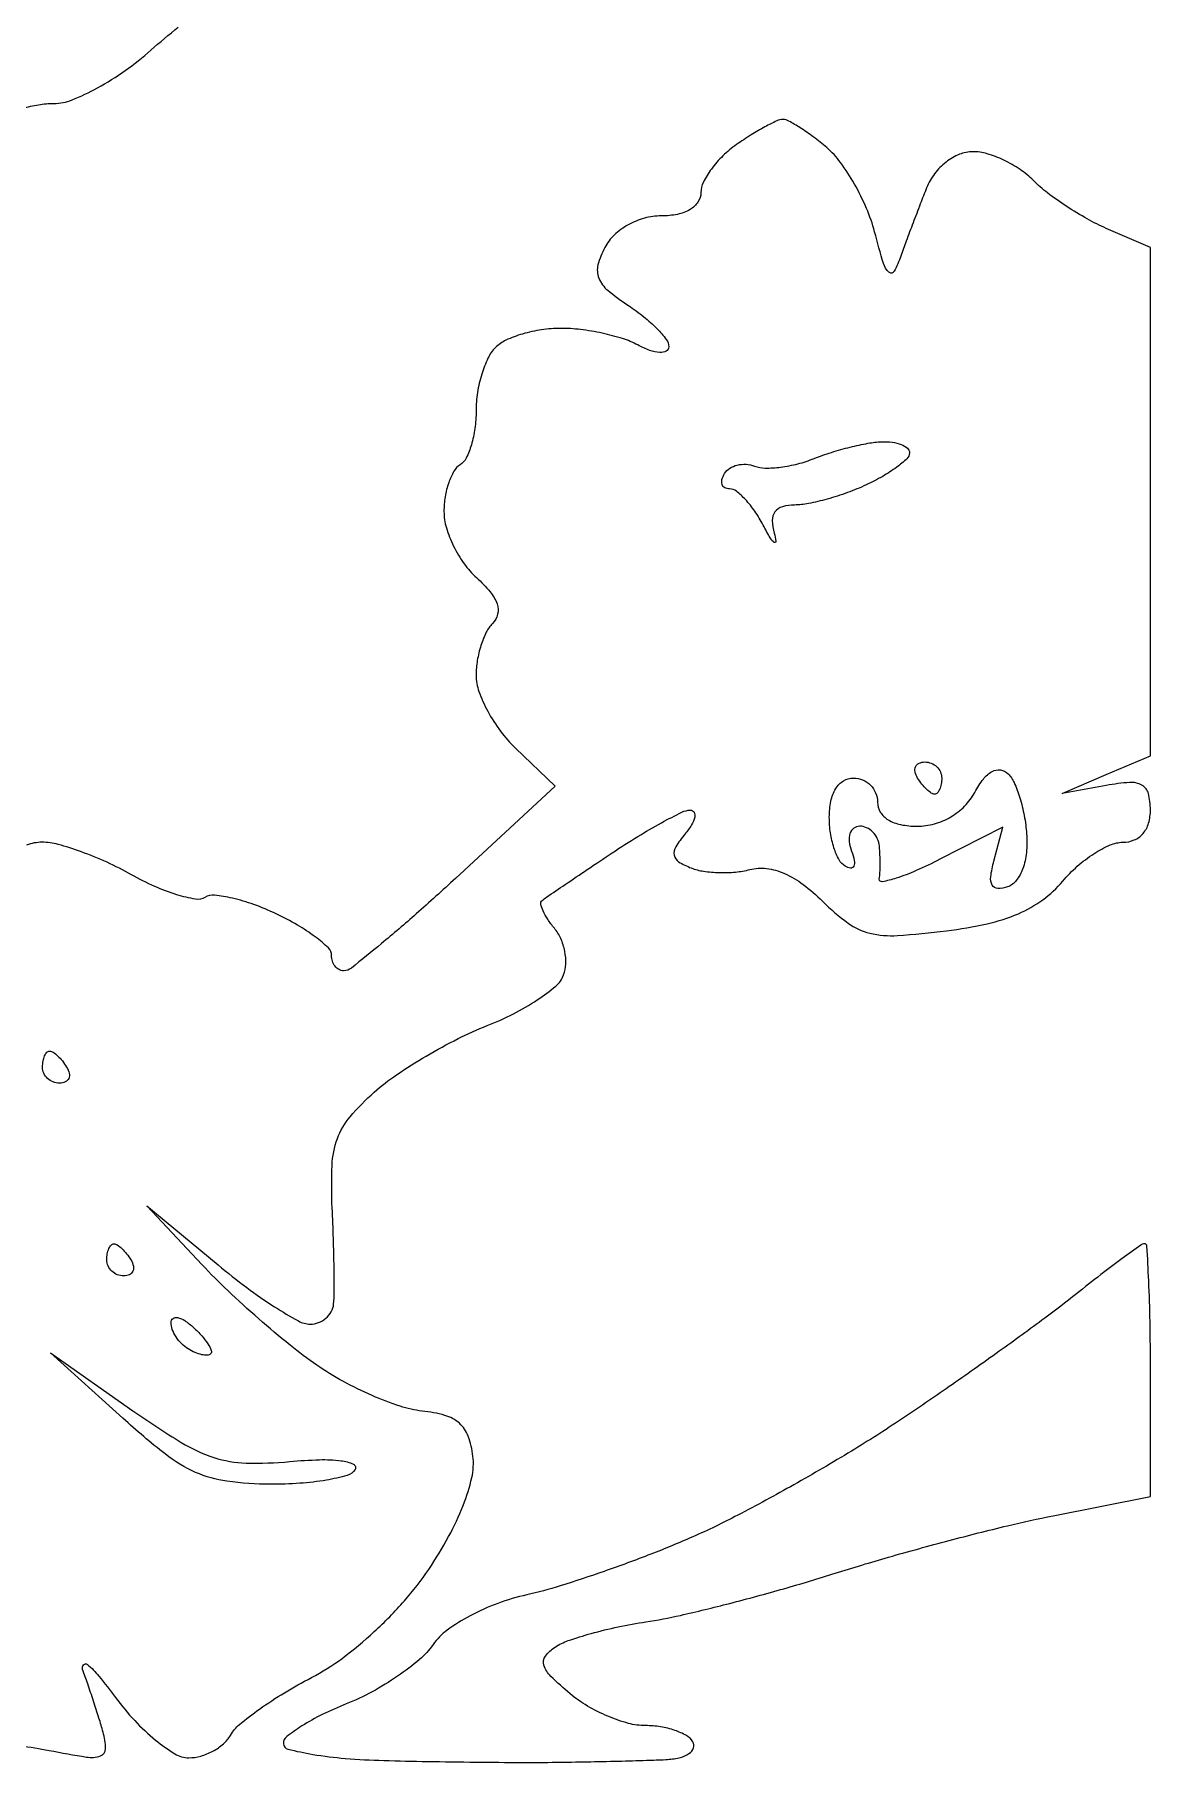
# Model space of a CAD drawing. Extents: x 0 to 102, y 0 to 135.
# Drawn here: x 95.64 to 101.52, y 14.78 to 23.88 of the extents above; entities that cross this region are included whole.
import ezdxf

# ---------------------------------------------------------------- set-up
doc = ezdxf.new("R2010")
doc.units = 0
doc.header["$MEASUREMENT"] = 0

msp = doc.modelspace()

# ---------------------------------------------------------------- linework, layer by layer
for points in [[(95.578793, 23.493267, -0.035342), (95.660796, 23.512388, -0.039627), (95.741576, 23.5188, 0.096357), (95.837643, 23.537487, 0.029377), (95.97209, 23.601272, 0.028205), (96.117579, 23.692104, 0.027397), (96.253406, 23.799556, -0.012667), (96.397766, 23.920836, -0.008325)], [(95.565168, 14.867701, -0.018603), (95.717077, 14.843622, 0.00922), (95.91417, 14.808579, 0.121473), (95.987386, 14.814762, 0.325335), (96.014376, 14.852911, 0.066261), (96.001625, 14.939818, 0.006075), (95.979545, 15.013769, 0.003375), (95.950919, 15.103426, 0.003365), (95.920712, 15.193812, 0.005431), (95.893644, 15.2703, -0.276049), (95.898372, 15.295195, -0.4087), (95.918941, 15.296605, -0.045095), (95.979704, 15.234335, -0.011336), (96.066758, 15.12225, 0.028355), (96.167876, 15.000819, 0.033131), (96.277271, 14.898192, 0.035171), (96.379481, 14.825696, 0.137513), (96.453308, 14.805, 0.069261), (96.516271, 14.813764, 0.054466), (96.580167, 14.839687, 0.055683), (96.63537, 14.877901, 0.083637), (96.672446, 14.923085, -0.089739), (96.720488, 14.980207, -0.01824), (96.825741, 15.061229, -0.018685), (96.956824, 15.147525, -0.016556), (97.099297, 15.227543, 0.040353), (97.260765, 15.328614, 0.026229), (97.430285, 15.469208, 0.025747), (97.58876, 15.631182, 0.032341), (97.717205, 15.797253, 0.023376), (97.822185, 15.969663, 0.031899), (97.89906, 16.134489, 0.036433), (97.944181, 16.280454, 0.087028), (97.950208, 16.39332, 0.056926), (97.925114, 16.498597, 0.124891), (97.878933, 16.566651, 0.113535), (97.802634, 16.608331, 0.042452), (97.682071, 16.631396, -0.054099), (97.567213, 16.65615, -0.022642), (97.419194, 16.712819, -0.022083), (97.264853, 16.788341, -0.026702), (97.127602, 16.872986, -0.018287), (96.987108, 16.978155, -0.009867), (96.821587, 17.117257, -0.009815), (96.658331, 17.265801, -0.015219), (96.524031, 17.400886), (96.2325, 17.712542), (96.607278, 17.400871, 0.013526), (96.758961, 17.281518, 0.017454), (96.904768, 17.180753, 0.015331), (97.030204, 17.105708, 0.127813), (97.093728, 17.0892, 0.091425), (97.137198, 17.097216, 0.086993), (97.175803, 17.120264, 0.088791), (97.20366, 17.154578, 0.100815), (97.216317, 17.19495, 0.02575), (97.219565, 17.258103, 0.003732), (97.21859, 17.386953, 0.00422), (97.215011, 17.539415, 0.003601), (97.208723, 17.700076, -0.021707), (97.208068, 17.925158, -0.077046), (97.23585, 18.066353, -0.089549), (97.302558, 18.181072, -0.035794), (97.430456, 18.311168, -0.031168), (97.547825, 18.402268, -0.016294), (97.704149, 18.5014, -0.016144), (97.871687, 18.592986, -0.02375), (98.024812, 18.66146, 0.024461), (98.163977, 18.723928, 0.0284), (98.289356, 18.796988, 0.029268), (98.386625, 18.869852, 0.126404), (98.428122, 18.92824, 0.084576), (98.439696, 18.986031, 0.056276), (98.434046, 19.053513, 0.05497), (98.413079, 19.11993, 0.069387), (98.379204, 19.174667, -0.026426), (98.344015, 19.221942, -0.041839), (98.319664, 19.266155, -0.051134), (98.307941, 19.301817, -0.282062), (98.314294, 19.320102, -0.02156), (98.338625, 19.338347, -0.000743), (98.436707, 19.405281, -0.001391), (98.552904, 19.483852, -0.000971), (98.684389, 19.571858, -0.009546), (98.818914, 19.657858, -0.012733), (98.944441, 19.730441, -0.009994), (99.050995, 19.785751, -0.115208), (99.096597, 19.7964, -0.274468), (99.115585, 19.785128, -0.183768), (99.119099, 19.759417, -0.082524), (99.102327, 19.718882, -0.033944), (99.067431, 19.670501, 0.034538), (99.018654, 19.602705, 0.186703), (99.01044, 19.558931, 0.212659), (99.034114, 19.524531, 0.04567), (99.100636, 19.491765, 0.055141), (99.165721, 19.474713, 0.029989), (99.248161, 19.467597, 0.029498), (99.333878, 19.470412, 0.041014), (99.409494, 19.483688, -0.096553), (99.49699, 19.489231, -0.070652), (99.591012, 19.463178, -0.05816), (99.690082, 19.405455, -0.035425), (99.792528, 19.316581, 0.03814), (99.926816, 19.201354, 0.099998), (100.041535, 19.148244, 0.07514), (100.186892, 19.13597, 0.015275), (100.444948, 19.160898, 0.023056), (100.659836, 19.198439, 0.045994), (100.824025, 19.251211, 0.056372), (100.952584, 19.324058, 0.060978), (101.057878, 19.422142, -0.037379), (101.134536, 19.500607, -0.037144), (101.222176, 19.566964, -0.039676), (101.307457, 19.612946, -0.104172), (101.375128, 19.6272, 0.100345), (101.434601, 19.639257, 0.11737), (101.480912, 19.673287, 0.106053), (101.510057, 19.727654, 0.07031), (101.52, 19.798012, 0.062379), (101.509253, 19.88382, 0.206916), (101.475251, 19.927879, 0.145203), (101.410242, 19.942216, 0.02689), (101.28735, 19.926762), (101.0547, 19.884701), (101.28735, 19.983782), (101.52, 20.082863), (101.52, 21.421945), (101.52, 22.761027), (101.28735, 22.861111, -0.025967), (101.187218, 22.910495, -0.01766), (101.078583, 22.976417, -0.017829), (100.97799, 23.047685, -0.03381), (100.903354, 23.113098, 0.048063), (100.833081, 23.171236, 0.037717), (100.747199, 23.220379, 0.038865), (100.659492, 23.254059, 0.072364), (100.584291, 23.265, 0.097222), (100.513326, 23.25107, 0.069006), (100.442969, 23.210274, 0.065078), (100.382539, 23.14889, 0.067141), (100.340669, 23.07465, 0.002746), (100.30724, 22.989462, 0.001776), (100.269441, 22.890513, 0.001785), (100.233192, 22.793554, 0.003377), (100.20478, 22.7151, -0.037643), (100.169312, 22.634806, -0.490125), (100.141519, 22.630088, -0.136051), (100.11316, 22.675616, -0.007202), (100.06671, 22.842, 0.036555), (100.024035, 22.96622, 0.028188), (99.960367, 23.09461, 0.028881), (99.886775, 23.208305, 0.058669), (99.814341, 23.28615, 0.014725), (99.743476, 23.342841, 0.018682), (99.674683, 23.39071, 0.016931), (99.615213, 23.426093, 0.12638), (99.583652, 23.4342, 0.109492), (99.551424, 23.427057, 0.014494), (99.488585, 23.395514, 0.016234), (99.415349, 23.352931, 0.012971), (99.339224, 23.302503, 0.039673), (99.267282, 23.243088, 0.040914), (99.206432, 23.173624, 0.04435), (99.164351, 23.104829, 0.115592), (99.1512, 23.048703, -0.150785), (99.13598, 22.999383, -0.111061), (99.093931, 22.960135, -0.08368), (99.027537, 22.934934, -0.048987), (98.942677, 22.9266, 0.066864), (98.853748, 22.914654, 0.060737), (98.767962, 22.879554, 0.062436), (98.695349, 22.826118, 0.080239), (98.645146, 22.760288, 0.059118), (98.60903, 22.668078, 0.161426), (98.613515, 22.599067, 0.123582), (98.660436, 22.534836, 0.028492), (98.769069, 22.454458, -0.023707), (98.850594, 22.395335, -0.030222), (98.919452, 22.333056, -0.031076), (98.968927, 22.275839, -0.164159), (98.982, 22.237094, -0.274802), (98.968478, 22.214349, -0.140274), (98.934898, 22.206863, -0.074323), (98.882427, 22.217924, -0.033828), (98.818362, 22.246823, 0.046776), (98.738381, 22.280442, 0.023009), (98.631575, 22.308674, 0.022604), (98.517086, 22.327998, 0.030512), (98.412282, 22.3344, 0.037299), (98.312015, 22.32691, 0.034482), (98.211236, 22.304578, 0.036308), (98.124277, 22.271888, 0.088537), (98.06832, 22.23288, 0.085833), (98.029329, 22.177583, 0.036849), (97.996621, 22.093065, 0.035069), (97.97429, 21.9957, 0.038858), (97.9668, 21.899473, -0.033629), (97.960565, 21.806875, -0.038741), (97.941949, 21.720344, -0.042361), (97.914783, 21.651131, -0.140547), (97.8822, 21.6153, 0.125069), (97.849697, 21.581671, 0.047009), (97.822451, 21.521563, 0.042863), (97.803853, 21.447481, 0.040093), (97.7976, 21.369619, 0.072429), (97.810028, 21.284272, 0.041926), (97.84789, 21.187522, 0.040918), (97.903276, 21.094831, 0.053761), (97.968799, 21.021291, -0.033879), (98.04068, 20.946789, -0.090964), (98.077036, 20.883047, -0.141487), (98.080109, 20.828036, -0.140945), (98.053399, 20.779759, 0.082049), (98.020157, 20.73336, 0.037523), (97.992238, 20.664049, 0.035853), (97.973187, 20.584911, 0.041164), (97.9668, 20.50746, 0.085744), (97.981552, 20.42207, 0.038544), (98.028021, 20.317785, 0.036685), (98.095461, 20.212473, 0.041275), (98.175213, 20.12253), (98.383627, 19.9233), (97.857963, 19.436905, -0.00561), (97.651921, 19.250501, -0.008485), (97.468075, 19.093372, -0.004092), (97.309748, 18.964801, -0.169857), (97.26885, 18.950455, -0.12629), (97.244652, 18.956643, -0.100869), (97.224038, 18.974101, -0.089979), (97.210182, 19.000232, -0.077176), (97.2054, 19.031031, 0.205426), (97.188503, 19.070422, 0.029096), (97.11967, 19.128658, 0.029207), (97.025331, 19.191226, 0.021042), (96.913553, 19.250152, 0.023627), (96.7957, 19.2994, 0.030229), (96.682939, 19.332821, 0.031065), (96.58853, 19.348598, 0.165757), (96.53831, 19.337101, -0.183989), (96.487637, 19.327373, -0.031098), (96.390074, 19.350879, -0.030423), (96.273345, 19.394739, -0.022881), (96.150784, 19.45638, 0.020802), (96.022117, 19.521764, 0.020121), (95.887045, 19.577022, 0.020513), (95.764412, 19.615908, 0.06661), (95.680027, 19.6272, 0.090448), (95.598521, 19.612334, 0.161104)]]:
    msp.add_lwpolyline(points, format="xyb")
for points in [[(100.10295, 21.736838, -0.040967), (100.159593, 21.734248, -0.062041), (100.207316, 21.721986, -0.083427), (100.239515, 21.702603, -0.221742), (100.25034, 21.67875, -0.203987), (100.236834, 21.647916, -0.029465), (100.182985, 21.602874, -0.02945), (100.109232, 21.554683, -0.021283), (100.021974, 21.50955, -0.021802), (99.923815, 21.469066, -0.018595), (99.817188, 21.434864, -0.019), (99.717779, 21.411041, -0.049344), (99.644589, 21.4038, 0.069657), (99.58046, 21.394822, 0.167787), (99.54171, 21.367702, 0.163032), (99.527293, 21.32182, 0.064912), (99.537172, 21.25575, -0.035047), (99.546336, 21.212327, -0.662271), (99.537602, 21.207105, -0.104228), (99.516553, 21.23053, -0.009995), (99.479289, 21.29805, 0.029301), (99.435322, 21.370918, 0.036779), (99.386041, 21.432485, 0.040056), (99.338616, 21.475979, 0.16706), (99.302479, 21.4884, -0.126922), (99.277346, 21.494884, -0.189071), (99.263023, 21.512166, -0.147398), (99.262351, 21.538349, -0.071758), (99.275816, 21.569305, -0.112397), (99.303126, 21.597053, -0.081905), (99.343021, 21.614207, -0.076255), (99.38914, 21.618388, -0.076298), (99.434382, 21.608551, 0.091398), (99.490251, 21.598146, 0.032586), (99.571561, 21.603302, 0.031035), (99.662093, 21.620761, 0.031892), (99.748923, 21.649183, -0.019202), (99.838629, 21.681086, -0.015146), (99.937884, 21.708877, -0.015404), (100.031749, 21.729071, -0.03624)], [(100.330607, 20.0502, -0.093332), (100.364807, 20.04376, -0.09642), (100.393882, 20.025349, -0.099167), (100.413342, 19.99788, -0.105053), (100.4202, 19.9656, -0.042167), (100.417464, 19.933211, -0.061769), (100.409241, 19.905851, -0.081139), (100.397159, 19.887299, -0.210953), (100.382893, 19.881, -0.151918), (100.365065, 19.886545, -0.038439), (100.341186, 19.905851, -0.035638), (100.316057, 19.933217, -0.029505), (100.2933, 19.9656, -0.082592), (100.280059, 19.997926, -0.161196), (100.282691, 20.025349, -0.182303), (100.300579, 20.043577, -0.108972)], [(100.769805, 19.988235, -0.092363), (100.801879, 19.941472, -0.029383), (100.83162, 19.862036, -0.028197), (100.855008, 19.767736, -0.027965), (100.867717, 19.671142, -0.043055), (100.866622, 19.572944, -0.062542), (100.847553, 19.488513, -0.077477), (100.813259, 19.425992, -0.145049), (100.766921, 19.392463, -0.086379), (100.71509, 19.383782, -0.276087), (100.686306, 19.401238, -0.157357), (100.678402, 19.446007, -0.029602), (100.69485, 19.528595), (100.741359, 19.706443), (100.410889, 19.53785, -0.013585), (100.284803, 19.477785, -0.026402), (100.18064, 19.438028, -0.032655), (100.106767, 19.419437, -0.518724), (100.091128, 19.434778, 0.028307), (100.094562, 19.467238, 0.011195), (100.095748, 19.512117, 0.011038), (100.09487, 19.560761, 0.013585), (100.091818, 19.60605, 0.084853), (100.080911, 19.64644, 0.085812), (100.057233, 19.680736, 0.090459), (100.024658, 19.703742, 0.109049), (99.988149, 19.7118, 0.164546), (99.956673, 19.701153, 0.151163), (99.936807, 19.673232, 0.10915), (99.932506, 19.63075, 0.062551), (99.94488, 19.580506, -0.036408), (99.95971, 19.531457, -0.155351), (99.957073, 19.501355, -0.32948), (99.940174, 19.491257, -0.1144), (99.911631, 19.500899, -0.131628), (99.879469, 19.535046, -0.045149), (99.852567, 19.598064, -0.041135), (99.834174, 19.676256, -0.037216), (99.828, 19.759093, -0.049343), (99.836459, 19.844604, -0.088683), (99.862147, 19.910032, -0.117066), (99.902808, 19.9508, -0.1393), (99.9549, 19.9656, -0.099038), (100.00333, 19.955912, -0.097945), (100.044523, 19.928323, -0.097945), (100.072112, 19.88713, -0.099038), (100.0818, 19.8387, 0.139812), (100.096698, 19.786461, 0.117653), (100.137704, 19.745821, 0.088499), (100.203699, 19.720212, 0.048442), (100.290323, 19.7118, 0.067773), (100.381704, 19.724243, 0.065045), (100.467816, 19.76071, 0.065689), (100.540933, 19.817654, 0.071755), (100.594261, 19.890083, -0.040865), (100.639614, 19.960362, -0.1019), (100.685641, 20.000158, -0.164423), (100.729609, 20.008336, -0.162244)], [(95.719907, 18.5274, -0.151918), (95.737735, 18.521855, -0.038439), (95.761614, 18.502549, -0.035638), (95.786743, 18.475183, -0.029505), (95.8095, 18.4428, -0.082592), (95.822741, 18.410474, -0.161196), (95.820109, 18.383051, -0.182303), (95.802221, 18.364823, -0.108972), (95.772193, 18.3582, -0.093332), (95.737993, 18.36464, -0.09642), (95.708918, 18.383051, -0.099167), (95.689458, 18.41052, -0.105053), (95.6826, 18.4428, -0.042167), (95.685336, 18.475189, -0.061769), (95.693559, 18.502549, -0.081139), (95.705641, 18.521101, -0.210953)], [(96.058307, 17.5122, -0.151918), (96.076135, 17.506655, -0.038439), (96.100014, 17.487349, -0.035638), (96.125143, 17.459983, -0.029505), (96.1479, 17.4276, -0.082592), (96.161141, 17.395274, -0.161196), (96.158509, 17.367851, -0.182303), (96.140621, 17.349623, -0.108972), (96.110593, 17.343, -0.093332), (96.076393, 17.34944, -0.09642), (96.047318, 17.367851, -0.099167), (96.027858, 17.39532, -0.105053), (96.021, 17.4276, -0.042167), (96.023736, 17.459989, -0.061769), (96.031959, 17.487349, -0.081139), (96.044041, 17.505901, -0.210953)], [(101.489333, 17.5122, 0.156745), (101.468732, 17.505579, 0.002651), (101.371065, 17.434783, 0.006509), (101.258047, 17.349659, 0.004249), (101.129783, 17.248654, -0.009814), (100.963002, 17.120299, -0.003642), (100.723551, 16.94607, -0.003608), (100.459535, 16.759764, -0.004347), (100.2087, 16.58867, -0.011251), (99.944913, 16.420552, -0.007934), (99.641351, 16.24308, -0.008012), (99.34549, 16.082542, -0.016659), (99.1089, 15.968894, -0.011083), (98.887643, 15.877341, -0.008527), (98.642389, 15.786949, -0.008635), (98.41011, 15.710286, -0.02026), (98.233578, 15.663134, 0.033429), (98.080534, 15.617909, 0.033585), (97.935131, 15.552748, 0.035913), (97.81462, 15.477152, 0.082119), (97.739796, 15.400738, -0.064046), (97.668383, 15.32236, -0.026103), (97.553515, 15.234718, -0.025307), (97.418662, 15.152233, -0.029444), (97.282668, 15.088296, 0.018361), (97.155838, 15.032062, 0.026667), (97.048851, 14.972588, 0.025072), (96.969516, 14.917041, 0.231465), (96.9516, 14.880414, 0.346018), (96.97548, 14.850038, 0.017574), (97.10692, 14.822961, 0.021878), (97.277646, 14.801636, 0.013385), (97.48035, 14.790731, 0.002376), (97.710626, 14.785611, 0.001753), (97.96561, 14.782049, 0.001771), (98.206671, 14.78038, 0.003966), (98.3898, 14.781213, 0.001622), (98.549879, 14.783731, 0.001449), (98.716051, 14.787365, 0.001453), (98.865325, 14.791497, 0.004526), (98.965843, 14.795482, 0.043439), (99.037028, 14.805188, 0.090138), (99.088445, 14.827055, 0.159372), (99.11214, 14.856792, 0.231584), (99.1089, 14.8896, 0.126694), (99.075048, 14.92211, 0.046565), (99.014065, 14.949349, 0.042438), (98.938772, 14.967948, 0.03936), (98.859479, 14.9742, -0.066255), (98.769587, 14.986164, -0.033691), (98.661585, 15.023398, -0.032757), (98.55356, 15.07757, -0.041898), (98.462622, 15.141681, -0.018646), (98.360671, 15.233862, -0.121701), (98.324486, 15.292069, -0.240508), (98.332094, 15.339794, -0.089887), (98.382646, 15.387974, -0.062739), (98.451624, 15.421872, -0.015325), (98.572825, 15.459472, -0.015464), (98.715489, 15.494269, -0.014867), (98.861908, 15.520699, 0.019138), (99.043106, 15.555006, 0.006542), (99.303036, 15.618195, 0.006492), (99.588395, 15.695496, 0.007451), (99.858771, 15.776894, -0.00728), (100.14016, 15.861713, -0.005108), (100.45928, 15.949343, -0.005154), (100.766642, 16.026997, -0.010726), (101.008059, 16.079896), (101.52, 16.180614), (101.52, 16.846407, 0.004317), (101.517796, 17.101701, 0.00719), (101.510992, 17.316623, 0.002067), (101.501764, 17.500426, 0.398399)], [(96.477767, 17.071385, -0.023968), (96.521094, 17.027436, -0.03842), (96.553098, 16.985643, -0.045304), (96.571378, 16.951053, -0.297152), (96.567996, 16.932679, -0.201491), (96.550897, 16.925177, -0.058346), (96.521618, 16.928139, -0.048561), (96.486236, 16.939646, -0.035542), (96.449629, 16.958821, -0.059523), (96.415115, 16.986304, -0.050715), (96.385905, 17.022569, -0.053114), (96.366005, 17.061687, -0.09137), (96.3594, 17.097528, -0.236389), (96.370086, 17.118867, -0.218285), (96.39417, 17.124063, -0.09576), (96.432254, 17.107587, -0.036357)], [(96.15887, 16.632944, 0.015642), (96.413137, 16.466093, 0.059103), (96.585784, 16.386626, 0.071566), (96.754831, 16.357535, 0.030258), (96.985483, 16.365142, -0.015539), (97.14127, 16.374874, -0.038664), (97.255258, 16.36963, -0.073705), (97.320077, 16.351662, -0.454639), (97.32907, 16.322574, -0.189663), (97.287881, 16.291756, -0.024208), (97.177848, 16.267258, -0.025577), (97.038732, 16.250551, -0.018688), (96.883157, 16.245725, -0.031186), (96.654326, 16.261473, -0.072343), (96.48913, 16.308172, -0.061396), (96.328298, 16.405143, -0.017634), (96.1056, 16.592901), (95.7249, 16.937553)]]:
    msp.add_lwpolyline(points, format="xyb", close=True)

doc.saveas('drawing.dxf')
